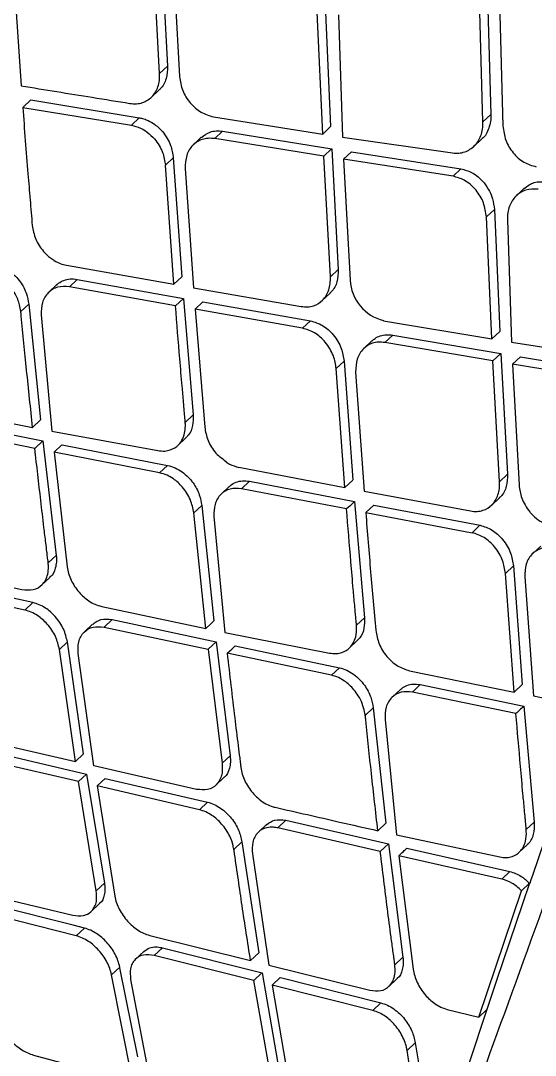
# Model space of a CAD drawing. Extents: x 0 to 84, y -21 to 126.
# Drawn here: x 72.712 to 73.405, y 60.236 to 61.627 of the extents above; entities that cross this region are included whole.
import ezdxf

# ---------------------------------------------------------------- set-up
doc = ezdxf.new("R2010")
doc.units = 0
doc.header["$MEASUREMENT"] = 0
doc.layers.add('1', color=4, linetype='Continuous')

# ---------------------------------------------------------------- blocks, each defined once
blk = doc.blocks.new('PRODIGY')
at = {"layer": '1', "color": 3, "linetype": 'Continuous', "lineweight": 25}
for p, q in [((72.9012, 61.7289), (72.9101, 61.5665)), ((72.8995, 61.5565), (72.8906, 61.7189)), ((72.9176, 61.715), (72.9262, 61.5523)), ((72.7021, 61.7004), (72.7131, 61.5399)), ((73.3405, 61.6661), (73.3454, 61.5014)), ((73.1223, 61.649), (73.1296, 61.485)), ((73.3347, 61.4914), (73.3299, 61.6561)), ((73.3571, 61.6523), (73.3617, 61.4858)), ((73.119, 61.475), (73.1116, 61.639)), ((73.1401, 61.6353), (73.1457, 61.4708)), ((72.8995, 61.5565), (72.9101, 61.5665)), ((72.8882, 61.5243), (72.8989, 61.5344)), ((72.7259, 61.5209), (72.7152, 61.5109)), ((72.7259, 61.5209), (72.8721, 61.4969)), ((72.7152, 61.5109), (72.8615, 61.4869)), ((72.8615, 61.4869), (72.8721, 61.4969)), ((72.9719, 61.4982), (73.119, 61.475)), ((73.3347, 61.4914), (73.3454, 61.5014)), ((72.9736, 61.4688), (72.9842, 61.4788)), ((72.9842, 61.4788), (73.1311, 61.4553)), ((73.119, 61.475), (73.1296, 61.485)), ((72.9556, 61.4706), (72.945, 61.4606)), ((73.1204, 61.4453), (72.9736, 61.4688)), ((73.1457, 61.4708), (73.2937, 61.4496)), ((73.3224, 61.4584), (73.3332, 61.4684)), ((73.1204, 61.4453), (73.131, 61.4553)), ((73.1311, 61.4553), (73.14, 61.2929)), ((73.1471, 61.4411), (73.1578, 61.4511)), ((73.1578, 61.4511), (73.3051, 61.4282)), ((72.9073, 61.433), (72.9179, 61.443)), ((72.9179, 61.443), (72.9293, 61.2829)), ((73.1294, 61.2829), (73.1204, 61.4453)), ((73.2945, 61.4181), (73.1471, 61.4411)), ((73.1471, 61.4411), (73.1558, 61.2784)), ((72.9187, 61.2729), (72.9073, 61.433)), ((72.9338, 61.4286), (72.9449, 61.2682)), ((73.2945, 61.4181), (73.3051, 61.4282)), ((73.3904, 61.402), (73.3798, 61.392)), ((73.3394, 61.3634), (73.3501, 61.3734)), ((73.3501, 61.3734), (73.3573, 61.2094)), ((73.3467, 61.1994), (73.3394, 61.3634)), ((73.3676, 61.3595), (73.3732, 61.1949)), ((72.7741, 61.2984), (72.9187, 61.2729)), ((72.9187, 61.2729), (72.9293, 61.2829)), ((73.14, 61.2929), (73.1294, 61.2829)), ((72.7608, 61.2721), (72.7502, 61.2621)), ((72.778, 61.2695), (72.7886, 61.2795)), ((72.9209, 61.2439), (72.778, 61.2695)), ((72.7886, 61.2795), (72.9316, 61.2539)), ((72.9449, 61.2682), (73.0899, 61.243)), ((72.9209, 61.2439), (72.9315, 61.2539)), ((72.9316, 61.2539), (72.9447, 61.0971)), ((73.1182, 61.2509), (73.1289, 61.2609)), ((72.7233, 61.2463), (72.7127, 61.2362)), ((72.7233, 61.2463), (72.7392, 61.0903)), ((72.9472, 61.2393), (72.9578, 61.2493)), ((72.9578, 61.2493), (73.1025, 61.2238)), ((72.7401, 61.2316), (72.7543, 61.0752)), ((73.0918, 61.2138), (72.9472, 61.2393)), ((72.9472, 61.2393), (72.9602, 61.0806)), ((73.0918, 61.2138), (73.1024, 61.2238)), ((73.201, 61.2239), (73.3467, 61.1994)), ((73.2028, 61.1945), (73.2134, 61.2046)), ((73.2134, 61.2045), (73.3588, 61.1797)), ((73.3467, 61.1994), (73.3573, 61.2094)), ((73.1851, 61.1966), (73.1745, 61.1867)), ((73.3481, 61.1697), (73.2028, 61.1945)), ((73.3732, 61.1949), (73.5198, 61.1725)), ((73.3481, 61.1697), (73.3588, 61.1797)), ((73.3571, 61.0073), (73.3481, 61.1697)), ((73.3588, 61.1797), (73.3678, 61.0173)), ((73.3746, 61.1653), (73.3853, 61.1753)), ((73.3853, 61.1753), (73.5312, 61.151)), ((73.1372, 61.1595), (73.1478, 61.1695)), ((73.1488, 60.9995), (73.1372, 61.1595)), ((73.1478, 61.1695), (73.1595, 61.0096)), ((73.3746, 61.1653), (73.3833, 61.0026)), ((73.5205, 61.141), (73.3746, 61.1653)), ((73.1634, 61.1548), (73.1748, 60.9946)), ((72.5863, 61.1081), (72.7285, 61.0803)), ((72.6003, 61.0902), (72.7422, 61.0622)), ((72.7285, 61.0803), (72.7392, 61.0903)), ((72.9341, 61.0871), (72.9447, 61.0971)), ((72.7315, 61.0521), (72.5896, 61.0801)), ((72.7543, 61.0752), (72.897, 61.0491)), ((72.7315, 61.0521), (72.7422, 61.0621)), ((72.7423, 61.0622), (72.7603, 60.9082)), ((72.924, 61.0562), (72.9348, 61.0663)), ((72.768, 61.0571), (72.7574, 61.047)), ((72.8995, 61.0192), (72.7574, 61.047)), ((72.7574, 61.047), (72.7751, 60.8928)), ((72.7681, 61.0571), (72.9102, 61.0292)), ((72.8995, 61.0192), (72.9102, 61.0292)), ((73.0059, 61.0267), (73.1488, 60.9995)), ((73.3678, 61.0173), (73.3571, 61.0073)), ((73.0098, 60.9978), (73.0205, 61.0078)), ((73.0205, 61.0078), (73.1618, 60.9807)), ((73.1488, 60.9995), (73.1595, 61.0095)), ((72.993, 61.0007), (72.9824, 60.9907)), ((73.1511, 60.9706), (73.0098, 60.9978)), ((73.1748, 60.9946), (73.3181, 60.9679)), ((72.9455, 60.9654), (72.9562, 60.9755)), ((72.9562, 60.9755), (72.9726, 60.82)), ((73.1618, 60.9807), (73.1753, 60.8241)), ((73.1877, 60.9757), (73.177, 60.9657)), ((73.1877, 60.9757), (73.3308, 60.9487)), ((73.3461, 60.9755), (73.3569, 60.9856)), ((72.9618, 60.8099), (72.9455, 60.9654)), ((73.177, 60.9657), (73.3201, 60.9387)), ((72.9726, 60.9605), (72.9873, 60.8046)), ((73.3201, 60.9387), (73.3307, 60.9487)), ((73.4125, 60.9208), (73.4019, 60.9108)), ((72.7603, 60.9082), (72.7495, 60.8981)), ((72.5741, 60.892), (72.7142, 60.8622)), ((73.3651, 60.884), (73.3757, 60.894)), ((73.3757, 60.894), (73.3876, 60.7344)), ((72.7408, 60.8684), (72.7515, 60.8785)), ((73.3769, 60.7243), (73.3651, 60.884)), ((73.391, 60.8791), (73.4026, 60.7191)), ((72.7179, 60.8346), (72.578, 60.8646)), ((72.7286, 60.8447), (72.5888, 60.8748)), ((72.7179, 60.8346), (72.7286, 60.8447)), ((72.8215, 60.8395), (72.9618, 60.8099)), ((72.8249, 60.8117), (72.8357, 60.8218)), ((72.8357, 60.8218), (72.9757, 60.792)), ((73.1646, 60.8141), (73.1753, 60.8241)), ((72.8092, 60.8156), (72.7985, 60.8055)), ((72.8249, 60.8117), (72.965, 60.7819)), ((72.9873, 60.8046), (73.1282, 60.7767)), ((72.7646, 60.7815), (72.7754, 60.7917)), ((72.7861, 60.6309), (72.7646, 60.7815)), ((72.797, 60.6411), (72.7754, 60.7917)), ((72.9757, 60.792), (72.965, 60.7819)), ((72.965, 60.7819), (72.9837, 60.6286)), ((72.9757, 60.792), (72.9945, 60.6387)), ((73.0012, 60.7866), (73.1415, 60.757)), ((73.1548, 60.7834), (73.1656, 60.7936)), ((72.8111, 60.6251), (72.7899, 60.776)), ((73.1308, 60.7469), (72.9904, 60.7765)), ((73.1308, 60.7469), (73.1415, 60.757)), ((73.2357, 60.753), (73.3769, 60.7243)), ((73.2233, 60.7275), (73.2127, 60.7175)), ((73.2397, 60.7242), (73.2504, 60.7343)), ((73.2504, 60.7343), (73.39, 60.7055)), ((73.3769, 60.7243), (73.3876, 60.7343)), ((73.3792, 60.6954), (73.2397, 60.7242)), ((73.4026, 60.7191), (73.4721, 60.7052)), ((73.1871, 60.7029), (73.1763, 60.6928)), ((73.1871, 60.7029), (73.2041, 60.548)), ((73.39, 60.7055), (73.4039, 60.5494)), ((73.2031, 60.6875), (73.2184, 60.5322)), ((72.6481, 60.6627), (72.7861, 60.6309)), ((72.6648, 60.6457), (72.8011, 60.614)), ((72.7861, 60.6309), (72.7969, 60.6411)), ((72.7902, 60.6038), (72.6539, 60.6355)), ((72.9945, 60.6387), (72.9837, 60.6286)), ((72.8011, 60.614), (72.7902, 60.6038)), ((72.8011, 60.614), (72.8252, 60.4674)), ((72.9492, 60.5934), (72.8111, 60.6251)), ((72.8142, 60.4571), (72.7902, 60.6038)), ((72.8153, 60.598), (72.8261, 60.6082)), ((72.8261, 60.6082), (72.9639, 60.5762)), ((72.9753, 60.5992), (72.9861, 60.6094)), ((72.953, 60.566), (72.8152, 60.598)), ((72.8153, 60.598), (72.8392, 60.4496)), ((72.953, 60.566), (72.9639, 60.5762)), ((73.4329, 60.5699), (73.4013, 60.4774)), ((73.0434, 60.5461), (73.0325, 60.5359)), ((73.0585, 60.5416), (73.0694, 60.5518)), ((73.0694, 60.5518), (73.2074, 60.5201)), ((73.1933, 60.5378), (73.2041, 60.548)), ((73.3931, 60.5393), (73.4039, 60.5494)), ((73.1966, 60.5099), (73.0585, 60.5416)), ((73.2184, 60.5322), (73.3574, 60.5025)), ((73.0103, 60.5228), (72.9994, 60.5126)), ((73.0103, 60.5228), (73.033, 60.3733)), ((73.1966, 60.5099), (73.2074, 60.5201)), ((73.2074, 60.5201), (73.227, 60.3677)), ((73.3837, 60.5089), (73.3944, 60.519)), ((73.0244, 60.5068), (73.0467, 60.3569)), ((73.2217, 60.5042), (73.2409, 60.3514)), ((73.3601, 60.4728), (73.2217, 60.5042)), ((73.2325, 60.5144), (73.3709, 60.483)), ((73.3601, 60.4728), (73.3709, 60.483)), ((73.4013, 60.4774), (73.3993, 60.4717)), ((72.8142, 60.4571), (72.8252, 60.4674)), ((73.3865, 60.4571), (73.3973, 60.4673)), ((73.3972, 60.4672), (73.3879, 60.4395)), ((73.3993, 60.4717), (73.3977, 60.467)), ((72.6466, 60.4567), (72.7825, 60.4241)), ((73.329, 60.287), (73.3865, 60.4571)), ((72.7829, 60.4106), (72.6709, 60.4389)), ((72.8073, 60.4291), (72.8183, 60.4394)), ((73.3879, 60.4395), (73.3531, 60.3364)), ((72.7873, 60.3964), (72.6518, 60.4305)), ((72.7983, 60.4068), (72.7829, 60.4106)), ((72.7873, 60.3964), (72.7983, 60.4067)), ((72.8863, 60.3969), (73.022, 60.363)), ((72.8922, 60.3699), (72.9032, 60.3803)), ((72.9032, 60.3803), (73.0374, 60.3464)), ((72.8782, 60.3755), (72.8672, 60.3651)), ((73.0264, 60.3361), (72.8922, 60.3699)), ((73.022, 60.363), (73.033, 60.3733)), ((73.2161, 60.3574), (73.227, 60.3677)), ((72.8458, 60.3544), (72.8347, 60.344)), ((72.846, 60.3533), (72.8458, 60.3544)), ((72.87, 60.2336), (72.846, 60.3533)), ((73.0467, 60.3569), (73.1826, 60.3231)), ((72.863, 60.203), (72.8347, 60.344)), ((72.8605, 60.3378), (72.8878, 60.1937)), ((73.0373, 60.3464), (73.0264, 60.3361)), ((73.0518, 60.1907), (73.0264, 60.3361)), ((73.0374, 60.3464), (73.0628, 60.2011)), ((73.051, 60.3299), (73.0619, 60.3402)), ((73.062, 60.3402), (73.1975, 60.3062)), ((73.2081, 60.3284), (73.219, 60.3387)), ((73.3531, 60.3364), (73.3399, 60.2973)), ((73.1866, 60.2959), (73.051, 60.3299)), ((73.051, 60.3299), (73.0763, 60.1828)), ((73.1866, 60.2959), (73.1975, 60.3062)), ((73.2867, 60.2974), (73.329, 60.287)), ((73.3402, 60.2972), (73.3157, 60.2243)), ((73.329, 60.287), (73.3399, 60.2973)), ((73.2327, 60.2422), (73.2436, 60.2525)), ((73.2436, 60.2525), (73.2676, 60.1042)), ((73.2565, 60.0938), (73.2327, 60.2422)), ((72.7297, 60.2359), (72.8636, 60.2003))]:
    blk.add_line(p, q, dxfattribs=at)
at = {"layer": '1', "color": 3, "linetype": 'Continuous', "lineweight": 25, "flags": 128}
for points in [[(73.1617, 60.9807), (73.1558, 60.975), (73.1511, 60.9706)], [(72.9618, 60.8099), (72.9678, 60.8156), (72.9725, 60.82)], [(72.9904, 60.7765), (72.9965, 60.7821), (73.0012, 60.7866)]]:
    blk.add_lwpolyline(points, dxfattribs=at)
at = {"layer": '1', "color": 3, "linetype": 'Continuous', "lineweight": 25}
blk.add_arc((73.2156, 61.2821), 0.0599, 183.4896, 255.893, dxfattribs=at)
for points, knots in [([(65.9062, 66.8263), (66.0398, 66.6902), (66.3114, 66.4135), (66.7112, 66.0071), (67.0952, 65.617), (67.4487, 65.2582), (67.7716, 64.9305), (68.0462, 64.6519), (68.2761, 64.4186), (68.4654, 64.2264), (68.6359, 64.0533), (68.7883, 63.8985), (68.9326, 63.7518), (69.0977, 63.5839), (69.2992, 63.3791), (69.5434, 63.1306), (69.8182, 62.8509), (70.1236, 62.5399), (70.4595, 62.1977), (70.8181, 61.8321), (71.1983, 61.4444), (71.5992, 61.0358), (72.0275, 60.5996), (72.4687, 60.1506), (72.7675, 59.8472), (72.9142, 59.6983)], [0, 0, 0, 0, 0.057228, 0.116342, 0.171086, 0.221472, 0.267495, 0.309155, 0.33883, 0.365816, 0.390114, 0.411724, 0.431001, 0.451886, 0.482371, 0.517227, 0.556456, 0.600057, 0.648032, 0.700383, 0.753757, 0.811031, 0.872192, 0.937257, 1, 1, 1, 1]), ([(72.9374, 59.7558), (72.937, 59.7562), (72.9338, 59.7596), (72.923, 59.771), (72.8846, 59.8115), (72.7414, 59.9628), (72.1845, 60.5521), (71.084, 61.7179), (70.0741, 62.7531), (69.4924, 63.3494)], [0, 0, 0, 0, 0.000353, 0.002828, 0.009436, 0.033986, 0.128384, 0.49802, 1, 1, 1, 1]), ([(74.2637, 63.0282), (74.2202, 62.8719), (74.133, 62.5586), (73.9914, 62.1012), (73.8469, 61.6579), (73.7174, 61.2799), (73.6069, 60.9656), (73.5158, 60.7115), (73.4291, 60.472), (73.3478, 60.2487), (73.2722, 60.0408), (73.2291, 59.9206), (73.2077, 59.8607)], [0, 0, 0, 0, 0.128088, 0.256805, 0.38361, 0.50883, 0.593009, 0.674921, 0.754537, 0.836903, 0.918629, 1, 1, 1, 1]), ([(72.9101, 61.5665), (72.9099, 61.5607), (72.9093, 61.549), (72.9038, 61.5386), (72.8993, 61.5349), (72.8987, 61.5345)], [0, 0, 0, 0, 0.462091, 0.937443, 1, 1, 1, 1]), ([(72.8596, 61.5162), (72.8625, 61.5159), (72.8684, 61.5153), (72.8788, 61.5175), (72.8899, 61.5242), (72.8969, 61.5358), (72.8996, 61.5471), (72.8995, 61.5533), (72.8995, 61.5565)], [0, 0, 0, 0, 0.134383, 0.262638, 0.499967, 0.745291, 0.871564, 1, 1, 1, 1]), ([(72.9262, 61.5523), (72.9272, 61.5459), (72.9293, 61.5333), (72.9401, 61.5162), (72.9549, 61.503), (72.9662, 61.4998), (72.9719, 61.4982)], [0, 0, 0, 0, 0.250044, 0.500027, 0.749951, 1, 1, 1, 1]), ([(72.7131, 61.5399), (72.745, 61.5347), (72.7938, 61.5268), (72.8426, 61.5189), (72.8596, 61.5162)], [0, 0, 0, 0, 0.653618, 1, 1, 1, 1]), ([(72.7152, 61.5109), (72.7175, 61.4811), (72.7207, 61.4395), (72.7251, 61.3867), (72.727, 61.3636), (72.728, 61.3521)], [0, 0, 0, 0, 0.562658, 0.781757, 1, 1, 1, 1]), ([(72.8721, 61.4969), (72.8724, 61.4969), (72.8734, 61.4967), (72.8765, 61.496), (72.8827, 61.494), (72.8927, 61.4887), (72.9025, 61.4799), (72.9098, 61.4694), (72.9156, 61.4576), (72.917, 61.4486), (72.9179, 61.443)], [0, 0, 0, 0, 0.01436, 0.042561, 0.140339, 0.293179, 0.50076, 0.644568, 0.775856, 1, 1, 1, 1]), ([(73.2937, 61.4496), (73.2965, 61.4494), (73.3022, 61.4489), (73.3128, 61.4513), (73.3241, 61.4583), (73.3315, 61.4702), (73.3346, 61.4816), (73.3347, 61.4881), (73.3347, 61.4914)], [0, 0, 0, 0, 0.128714, 0.255083, 0.499971, 0.738098, 0.866192, 1, 1, 1, 1]), ([(73.3454, 61.5014), (73.3454, 61.4982), (73.3453, 61.4917), (73.342, 61.4803), (73.3381, 61.4715), (73.3333, 61.4687), (73.3331, 61.4686)], [0, 0, 0, 0, 0.250735, 0.498101, 0.981134, 1, 1, 1, 1]), ([(72.8615, 61.4869), (72.8656, 61.4859), (72.873, 61.484), (72.8836, 61.4774), (72.8922, 61.4693), (72.899, 61.4598), (72.9049, 61.4479), (72.9064, 61.4388), (72.9073, 61.433)], [0, 0, 0, 0, 0.18462, 0.326057, 0.500039, 0.638533, 0.768156, 1, 1, 1, 1]), ([(72.9558, 61.4702), (72.9595, 61.4731), (72.9653, 61.4777), (72.9756, 61.4796), (72.9813, 61.479), (72.9842, 61.4788)], [0, 0, 0, 0, 0.46106, 0.728732, 1, 1, 1, 1]), ([(73.3617, 61.4858), (73.3626, 61.4794), (73.3643, 61.4665), (73.3748, 61.4491), (73.3894, 61.4358), (73.4009, 61.4326), (73.4066, 61.431)], [0, 0, 0, 0, 0.249945, 0.499984, 0.750206, 1, 1, 1, 1]), ([(72.9736, 61.4688), (72.9706, 61.4691), (72.9649, 61.4696), (72.9544, 61.4675), (72.9434, 61.4607), (72.9346, 61.4468), (72.9341, 61.4347), (72.9338, 61.4286)], [0, 0, 0, 0, 0.133295, 0.261316, 0.50062, 0.747526, 1, 1, 1, 1]), ([(73.3051, 61.4282), (73.3102, 61.4268), (73.3183, 61.4247), (73.3288, 61.4173), (73.337, 61.409), (73.3435, 61.3989), (73.3486, 61.3867), (73.3495, 61.3783), (73.3501, 61.3734)], [0, 0, 0, 0, 0.223495, 0.356464, 0.502598, 0.671676, 0.811054, 1, 1, 1, 1]), ([(73.3394, 61.3634), (73.3385, 61.3698), (73.3367, 61.3826), (73.3276, 61.3977), (73.318, 61.4074), (73.3076, 61.4147), (73.2995, 61.4168), (73.2945, 61.4182)], [0, 0, 0, 0, 0.249553, 0.498877, 0.645309, 0.777598, 1, 1, 1, 1]), ([(73.3904, 61.4019), (73.3947, 61.4051), (73.4032, 61.4114), (73.4142, 61.4109), (73.4197, 61.4107)], [0, 0, 0, 0, 0.504078, 1, 1, 1, 1]), ([(73.409, 61.4007), (73.4033, 61.4008), (73.3921, 61.401), (73.3784, 61.3923), (73.371, 61.3806), (73.3678, 61.3692), (73.3677, 61.3628), (73.3676, 61.3595)], [0, 0, 0, 0, 0.252863, 0.499307, 0.738812, 0.866783, 1, 1, 1, 1]), ([(72.728, 61.3521), (72.7291, 61.3459), (72.7314, 61.3335), (72.7414, 61.3183), (72.7508, 61.3094), (72.7586, 61.3041), (72.7656, 61.3003), (72.7713, 61.299), (72.7741, 61.2984)], [0, 0, 0, 0, 0.249202, 0.49893, 0.665381, 0.748854, 0.874904, 1, 1, 1, 1]), ([(72.677, 61.2997), (72.6805, 61.2988), (72.6874, 61.297), (72.6971, 61.2913), (72.7054, 61.2843), (72.7138, 61.2742), (72.7208, 61.2612), (72.7225, 61.2509), (72.7233, 61.2463)], [0, 0, 0, 0, 0.160553, 0.310985, 0.451277, 0.581456, 0.810578, 1, 1, 1, 1]), ([(72.7127, 61.2362), (72.7122, 61.2392), (72.7108, 61.247), (72.7062, 61.2586), (72.6988, 61.2696), (72.6903, 61.2784), (72.6791, 61.2862), (72.6707, 61.2885), (72.6663, 61.2897)], [0, 0, 0, 0, 0.123843, 0.331008, 0.466605, 0.623312, 0.801099, 1, 1, 1, 1]), ([(73.0899, 61.243), (73.0929, 61.2427), (73.0987, 61.2421), (73.109, 61.2442), (73.1199, 61.2508), (73.1268, 61.2623), (73.1294, 61.2736), (73.1294, 61.2798), (73.1294, 61.2829)], [0, 0, 0, 0, 0.136031, 0.26486, 0.500107, 0.746857, 0.87271, 1, 1, 1, 1]), ([(73.14, 61.2929), (73.1398, 61.2872), (73.1393, 61.2757), (73.1338, 61.2653), (73.1294, 61.2616), (73.1288, 61.2611)], [0, 0, 0, 0, 0.4534731, 0.9259657, 1, 1, 1, 1]), ([(72.778, 61.2695), (72.7726, 61.2698), (72.7619, 61.2704), (72.7509, 61.2637), (72.7447, 61.2557), (72.7403, 61.2461), (72.7402, 61.2374), (72.7401, 61.2316)], [0, 0, 0, 0, 0.249488, 0.4992, 0.629268, 0.756239, 1, 1, 1, 1]), ([(72.761, 61.2719), (72.7618, 61.2727), (72.7645, 61.2755), (72.7706, 61.2784), (72.779, 61.2806), (72.7854, 61.2799), (72.7886, 61.2795)], [0, 0, 0, 0, 0.120737, 0.399276, 0.692328, 1, 1, 1, 1]), ([(72.9341, 61.0871), (72.934, 61.0879), (72.9338, 61.0895), (72.9336, 61.0924), (72.9332, 61.0966), (72.9325, 61.104), (72.9314, 61.1174), (72.9294, 61.1408), (72.9257, 61.1839), (72.9228, 61.2201), (72.9209, 61.2439)], [0, 0, 0, 0, 0.017091, 0.030459, 0.054484, 0.097446, 0.174249, 0.310763, 0.545375, 1, 1, 1, 1]), ([(72.7285, 61.0803), (72.7258, 61.106), (72.7205, 61.1557), (72.7157, 61.2061), (72.7132, 61.2307), (72.7132, 61.2311), (72.713, 61.2328), (72.7129, 61.2344), (72.7127, 61.2361), (72.7127, 61.2362), (72.7127, 61.2362), (72.7127, 61.2362)], [0, 0, 0, 0, 0.496889, 0.95988, 0.965957, 0.968113, 0.968369, 0.997831, 0.999362, 0.999922, 1, 1, 1, 1]), ([(73.1372, 61.1595), (73.1363, 61.1652), (73.1349, 61.1742), (73.129, 61.1862), (73.1212, 61.1974), (73.1085, 61.2088), (73.0974, 61.2121), (73.0918, 61.2138)], [0, 0, 0, 0, 0.22843, 0.359174, 0.500708, 0.750193, 1, 1, 1, 1]), ([(73.1025, 61.2238), (73.108, 61.2221), (73.1191, 61.2188), (73.1318, 61.2074), (73.1397, 61.1962), (73.1455, 61.1842), (73.1469, 61.1752), (73.1478, 61.1695)], [0, 0, 0, 0, 0.249708, 0.499285, 0.641155, 0.77201, 1, 1, 1, 1]), ([(73.1852, 61.1965), (73.1866, 61.1978), (73.1899, 61.2008), (73.1965, 61.2038), (73.2046, 61.2055), (73.2105, 61.2049), (73.2134, 61.2046)], [0, 0, 0, 0, 0.185592, 0.451711, 0.723134, 1, 1, 1, 1]), ([(73.2028, 61.1945), (73.1998, 61.1948), (73.194, 61.1954), (73.1837, 61.1934), (73.1729, 61.1867), (73.1642, 61.173), (73.1637, 61.1609), (73.1634, 61.1548)], [0, 0, 0, 0, 0.135118, 0.263765, 0.500738, 0.749054, 1, 1, 1, 1]), ([(72.897, 61.0491), (72.9002, 61.0487), (72.9061, 61.0481), (72.9159, 61.0502), (72.9239, 61.0552), (72.9301, 61.0634), (72.9334, 61.072), (72.9343, 61.0803), (72.9341, 61.0854), (72.934, 61.0871)], [0, 0, 0, 0, 0.14831, 0.27737, 0.501799, 0.626482, 0.792127, 0.930729, 1, 1, 1, 1]), ([(72.9447, 61.0971), (72.9447, 61.0923), (72.9448, 61.082), (72.9403, 61.0717), (72.9358, 61.0675), (72.9347, 61.0665)], [0, 0, 0, 0, 0.39346, 0.844521, 1, 1, 1, 1]), ([(72.9602, 61.0806), (72.9612, 61.0746), (72.9629, 61.0654), (72.9692, 61.0538), (72.9767, 61.0426), (72.9856, 61.0379), (72.9897, 61.0332), (72.9897, 61.0332), (72.9897, 61.0331), (72.9898, 61.0331), (72.9902, 61.0329), (72.9915, 61.0321), (72.9967, 61.0292), (73.0018, 61.0278), (73.0059, 61.0266)], [0, 0, 0, 0, 0.24252, 0.369591, 0.500183, 0.74915, 0.749195, 0.749265, 0.749495, 0.750287, 0.753375, 0.765345, 0.812641, 1, 1, 1, 1]), ([(72.7495, 60.8981), (72.7495, 60.8986), (72.7494, 60.8995), (72.7492, 60.901), (72.7489, 60.9033), (72.7484, 60.9074), (72.7475, 60.9148), (72.7459, 60.9279), (72.7431, 60.9509), (72.7382, 60.9932), (72.7342, 61.0287), (72.7315, 61.0521)], [0, 0, 0, 0, 0.009611, 0.017092, 0.030473, 0.054513, 0.09748, 0.174302, 0.310902, 0.546658, 1, 1, 1, 1]), ([(72.9455, 60.9654), (72.9443, 60.9713), (72.9426, 60.9804), (72.9363, 60.992), (72.929, 61.0021), (72.9198, 61.0104), (72.9092, 61.0166), (72.9029, 61.0183), (72.8995, 61.0192)], [0, 0, 0, 0, 0.239759, 0.367393, 0.499975, 0.710643, 0.8456, 1, 1, 1, 1]), ([(72.9102, 61.0292), (72.9136, 61.0283), (72.9203, 61.0265), (72.9298, 61.0209), (72.938, 61.0139), (72.9464, 61.0039), (72.9535, 60.9906), (72.9553, 60.9802), (72.9562, 60.9755)], [0, 0, 0, 0, 0.157984, 0.306532, 0.445638, 0.575404, 0.805979, 1, 1, 1, 1]), ([(73.3678, 61.0173), (73.3676, 61.0118), (73.3672, 61.0004), (73.3619, 60.99), (73.3574, 60.9863), (73.3567, 60.9857)], [0, 0, 0, 0, 0.445995, 0.916003, 1, 1, 1, 1]), ([(72.9932, 61.0005), (72.9939, 61.0013), (72.9965, 61.004), (73.0024, 61.0069), (73.0109, 61.009), (73.0172, 61.0082), (73.0205, 61.0078)], [0, 0, 0, 0, 0.10905, 0.38981, 0.686758, 1, 1, 1, 1]), ([(73.3181, 60.9679), (73.3211, 60.9675), (73.3269, 60.9669), (73.337, 60.9689), (73.3478, 60.9754), (73.3546, 60.9868), (73.3572, 60.998), (73.3572, 61.0042), (73.3571, 61.0073)], [0, 0, 0, 0, 0.137592, 0.266947, 0.500225, 0.748141, 0.873666, 1, 1, 1, 1]), ([(73.0098, 60.9978), (73.0045, 60.9981), (72.9939, 60.9989), (72.9831, 60.9923), (72.977, 60.9844), (72.9727, 60.9748), (72.9726, 60.9662), (72.9726, 60.9605)], [0, 0, 0, 0, 0.249539, 0.499326, 0.630114, 0.757296, 1, 1, 1, 1]), ([(73.3833, 61.0026), (73.3842, 60.9967), (73.3855, 60.9876), (73.3913, 60.9756), (73.3958, 60.9691), (73.3995, 60.9647), (73.4039, 60.96), (73.4133, 60.9522), (73.4226, 60.9494), (73.4281, 60.9477)], [0, 0, 0, 0, 0.230952, 0.360894, 0.500031, 0.528965, 0.580407, 0.75036, 1, 1, 1, 1]), ([(73.1646, 60.8141), (73.1645, 60.815), (73.1643, 60.8165), (73.1641, 60.8194), (73.1637, 60.8235), (73.163, 60.831), (73.1618, 60.8443), (73.1597, 60.8677), (73.156, 60.9108), (73.153, 60.9468), (73.1511, 60.9706)], [0, 0, 0, 0, 0.017088, 0.030458, 0.054481, 0.097415, 0.174204, 0.310743, 0.545834, 1, 1, 1, 1]), ([(73.177, 60.9657), (73.1791, 60.939), (73.1834, 60.8861), (73.188, 60.8335), (73.1904, 60.8074)], [0, 0, 0, 0, 0.503382, 1, 1, 1, 1]), ([(73.3308, 60.9488), (73.3363, 60.947), (73.3472, 60.9435), (73.3598, 60.9321), (73.3676, 60.9208), (73.3734, 60.9089), (73.3748, 60.8998), (73.3757, 60.894)], [0, 0, 0, 0, 0.250585, 0.50082, 0.640341, 0.77017, 1, 1, 1, 1]), ([(73.3651, 60.884), (73.3641, 60.8898), (73.3627, 60.8989), (73.3568, 60.9109), (73.3491, 60.9221), (73.3366, 60.9335), (73.3256, 60.937), (73.3201, 60.9387)], [0, 0, 0, 0, 0.230732, 0.360877, 0.500611, 0.750246, 1, 1, 1, 1]), ([(72.7603, 60.9082), (72.7605, 60.9052), (72.7609, 60.8991), (72.7587, 60.8888), (72.7558, 60.8811), (72.7517, 60.8789), (72.7514, 60.8787)], [0, 0, 0, 0, 0.253644, 0.49956, 0.967454, 1, 1, 1, 1]), ([(73.4299, 60.9183), (73.4269, 60.9187), (73.4212, 60.9193), (73.411, 60.9173), (73.4003, 60.9108), (73.3917, 60.8972), (73.3912, 60.8851), (73.391, 60.8791)], [0, 0, 0, 0, 0.136369, 0.265415, 0.500803, 0.750545, 1, 1, 1, 1]), ([(72.7142, 60.8622), (72.7194, 60.8617), (72.7298, 60.8607), (72.7402, 60.8669), (72.7462, 60.8748), (72.7493, 60.8831), (72.75, 60.8907), (72.7496, 60.8959), (72.7496, 60.8976), (72.7495, 60.8981)], [0, 0, 0, 0, 0.249739, 0.498449, 0.627677, 0.774882, 0.932446, 0.977416, 1, 1, 1, 1]), ([(72.775, 60.8928), (72.7756, 60.8898), (72.7766, 60.8839), (72.7801, 60.8749), (72.7849, 60.8663), (72.7925, 60.8562), (72.802, 60.8479), (72.8126, 60.842), (72.8184, 60.8403), (72.8215, 60.8395)], [0, 0, 0, 0, 0.124492, 0.249315, 0.37468, 0.500735, 0.725457, 0.856586, 1, 1, 1, 1]), ([(72.7754, 60.7917), (72.774, 60.7976), (72.7719, 60.8065), (72.7653, 60.8179), (72.7576, 60.8281), (72.7479, 60.8364), (72.7373, 60.8423), (72.7316, 60.8439), (72.7286, 60.8447)], [0, 0, 0, 0, 0.246334, 0.372399, 0.500297, 0.730554, 0.860459, 1, 1, 1, 1]), ([(72.7646, 60.7815), (72.7632, 60.7874), (72.7612, 60.7963), (72.7546, 60.8078), (72.7468, 60.8179), (72.7371, 60.8263), (72.7266, 60.8322), (72.7208, 60.8338), (72.7179, 60.8346)], [0, 0, 0, 0, 0.246344, 0.372401, 0.500277, 0.730604, 0.860506, 1, 1, 1, 1]), ([(72.8094, 60.8154), (72.8128, 60.818), (72.82, 60.8234), (72.8303, 60.8224), (72.8357, 60.8218)], [0, 0, 0, 0, 0.4812819, 1, 1, 1, 1]), ([(73.1753, 60.8241), (73.1753, 60.8194), (73.1754, 60.8093), (73.1711, 60.7991), (73.1667, 60.7949), (73.1655, 60.7938)], [0, 0, 0, 0, 0.386218, 0.835031, 1, 1, 1, 1]), ([(72.7899, 60.776), (72.7897, 60.7814), (72.7894, 60.7898), (72.7931, 60.7991), (72.7988, 60.8069), (72.8094, 60.8132), (72.8197, 60.8122), (72.8249, 60.8117)], [0, 0, 0, 0, 0.234538, 0.36383, 0.500939, 0.750043, 1, 1, 1, 1]), ([(73.1282, 60.7767), (73.1313, 60.7763), (73.1372, 60.7756), (73.1469, 60.7776), (73.1547, 60.7825), (73.1605, 60.7903), (73.1643, 60.7995), (73.1647, 60.8078), (73.1646, 60.8134), (73.1646, 60.8141)], [0, 0, 0, 0, 0.151087, 0.280717, 0.502799, 0.628607, 0.773575, 0.973986, 1, 1, 1, 1]), ([(73.1904, 60.8074), (73.1915, 60.8012), (73.1939, 60.7887), (73.2049, 60.7716), (73.2195, 60.7584), (73.2303, 60.7548), (73.2357, 60.753)], [0, 0, 0, 0, 0.249414, 0.499802, 0.749212, 1, 1, 1, 1]), ([(72.9904, 60.7765), (72.9938, 60.7475), (72.9985, 60.706), (73.0043, 60.6592), (73.0069, 60.6386), (73.008, 60.6297), (73.0085, 60.6254), (73.0088, 60.6237), (73.0089, 60.6229)], [0, 0, 0, 0, 0.562914, 0.808018, 0.915705, 0.96764, 0.983718, 1, 1, 1, 1]), ([(73.001, 59.8179), (72.9796, 59.8284), (72.9354, 59.8502), (72.869, 59.9025), (72.8248, 59.9448), (72.7062, 60.0656), (72.4505, 60.3304), (72.1959, 60.5915), (72.0371, 60.7543)], [0, 0, 0, 0, 0.060618, 0.125499, 0.188463, 0.196003, 0.498671, 1, 1, 1, 1]), ([(73.1415, 60.757), (73.1448, 60.756), (73.1513, 60.7542), (73.1606, 60.7486), (73.1687, 60.7416), (73.1771, 60.7316), (73.1843, 60.7182), (73.1862, 60.7077), (73.1871, 60.7029)], [0, 0, 0, 0, 0.155972, 0.303027, 0.441242, 0.570663, 0.802302, 1, 1, 1, 1]), ([(73.1763, 60.6928), (73.1762, 60.6933), (73.1759, 60.6949), (73.1751, 60.7003), (73.1726, 60.7089), (73.1675, 60.7189), (73.1597, 60.7298), (73.1505, 60.7382), (73.1399, 60.7443), (73.1339, 60.746), (73.1308, 60.7469)], [0, 0, 0, 0, 0.025426, 0.070382, 0.21947, 0.37182, 0.49577, 0.723938, 0.851153, 1, 1, 1, 1]), ([(73.2397, 60.7242), (73.2345, 60.7246), (73.224, 60.7255), (73.2134, 60.7191), (73.2074, 60.7113), (73.2032, 60.7018), (73.2031, 60.6932), (73.2031, 60.6875)], [0, 0, 0, 0, 0.249558, 0.499437, 0.630955, 0.758305, 1, 1, 1, 1]), ([(73.2235, 60.7274), (73.2241, 60.728), (73.2265, 60.7306), (73.2323, 60.7335), (73.2408, 60.7355), (73.2471, 60.7347), (73.2504, 60.7343)], [0, 0, 0, 0, 0.098054, 0.380837, 0.681477, 1, 1, 1, 1]), ([(73.39, 60.7055), (73.388, 60.7036), (73.3844, 60.7003), (73.3808, 60.6969), (73.3792, 60.6954)], [0, 0, 0, 0, 0.560011, 1, 1, 1, 1]), ([(73.1933, 60.5378), (73.1904, 60.5634), (73.1848, 60.6127), (73.1793, 60.6628), (73.1769, 60.6873), (73.1769, 60.6877), (73.1768, 60.6894), (73.1766, 60.691), (73.1764, 60.6926), (73.1763, 60.6927), (73.1763, 60.6928), (73.1763, 60.6928)], [0, 0, 0, 0, 0.496626, 0.959964, 0.966005, 0.968097, 0.968336, 0.997856, 0.999382, 0.999933, 1, 1, 1, 1]), ([(73.3931, 60.5393), (73.3931, 60.5402), (73.3929, 60.5417), (73.3926, 60.5445), (73.3922, 60.5487), (73.3915, 60.5561), (73.3903, 60.5694), (73.3881, 60.5927), (73.3843, 60.6357), (73.3812, 60.6717), (73.3792, 60.6954)], [0, 0, 0, 0, 0.017064, 0.030425, 0.054412, 0.097316, 0.174049, 0.31055, 0.546087, 1, 1, 1, 1]), ([(72.9837, 60.6286), (72.9839, 60.6231), (72.9842, 60.6147), (72.9805, 60.6054), (72.9748, 60.5978), (72.9645, 60.5917), (72.9543, 60.5929), (72.9492, 60.5934)], [0, 0, 0, 0, 0.235762, 0.364671, 0.500768, 0.749761, 1, 1, 1, 1]), ([(72.9945, 60.6387), (72.9947, 60.6357), (72.9952, 60.6297), (72.9931, 60.6195), (72.9903, 60.6119), (72.9862, 60.6097), (72.986, 60.6096)], [0, 0, 0, 0, 0.252892, 0.498633, 0.967974, 1, 1, 1, 1]), ([(73.0088, 60.6229), (73.0094, 60.6199), (73.0104, 60.614), (73.014, 60.605), (73.0188, 60.5963), (73.0247, 60.5885), (73.0319, 60.5812), (73.0402, 60.5751), (73.0484, 60.5711), (73.0532, 60.5698), (73.0549, 60.5693)], [0, 0, 0, 0, 0.124921, 0.249758, 0.374774, 0.500076, 0.622311, 0.766303, 0.912637, 1, 1, 1, 1]), ([(72.9639, 60.5762), (72.9669, 60.5753), (72.9727, 60.5736), (72.9814, 60.5685), (72.9893, 60.5622), (72.9981, 60.5526), (73.0066, 60.539), (73.0091, 60.5281), (73.0103, 60.5228)], [0, 0, 0, 0, 0.143076, 0.280719, 0.413091, 0.540364, 0.779117, 1, 1, 1, 1]), ([(72.9994, 60.5126), (72.9993, 60.5131), (72.9989, 60.5147), (72.9978, 60.5208), (72.9948, 60.5292), (72.9892, 60.539), (72.9815, 60.5491), (72.972, 60.5575), (72.9615, 60.5635), (72.9559, 60.5651), (72.953, 60.566)], [0, 0, 0, 0, 0.024741, 0.07472, 0.251039, 0.374289, 0.500842, 0.731247, 0.860907, 1, 1, 1, 1]), ([(73.0549, 60.5693), (73.0839, 60.5627), (73.13, 60.5522), (73.1761, 60.5417), (73.1933, 60.5378)], [0, 0, 0, 0, 0.628059, 1, 1, 1, 1]), ([(73.0435, 60.5459), (73.0469, 60.5484), (73.0539, 60.5536), (73.0641, 60.5524), (73.0694, 60.5518)], [0, 0, 0, 0, 0.481795, 1, 1, 1, 1]), ([(73.4039, 60.5494), (73.4039, 60.5436), (73.4039, 60.5349), (73.3997, 60.5257), (73.3969, 60.5208), (73.3946, 60.5194), (73.3943, 60.5192)], [0, 0, 0, 0, 0.467295, 0.711937, 0.96363, 1, 1, 1, 1]), ([(73.0585, 60.5416), (73.0566, 60.542), (73.0515, 60.5429), (73.0417, 60.5421), (73.0329, 60.5373), (73.0274, 60.5296), (73.0238, 60.5204), (73.0241, 60.5121), (73.0244, 60.5068)], [0, 0, 0, 0, 0.091986, 0.250214, 0.49975, 0.637355, 0.766694, 1, 1, 1, 1]), ([(73.3574, 60.5025), (73.3606, 60.5021), (73.3665, 60.5013), (73.376, 60.5032), (73.3836, 60.508), (73.3893, 60.5156), (73.3929, 60.5248), (73.3933, 60.533), (73.3931, 60.5386), (73.3931, 60.5393)], [0, 0, 0, 0, 0.153988, 0.284161, 0.503217, 0.629063, 0.773846, 0.974208, 1, 1, 1, 1]), ([(73.022, 60.363), (73.0181, 60.3876), (73.0106, 60.4352), (73.0038, 60.4836), (73.0002, 60.5073), (73.0001, 60.5077), (73.0001, 60.5078), (73.0001, 60.5093), (72.9997, 60.5109), (72.9994, 60.5125), (72.9994, 60.5126), (72.9994, 60.5126), (72.9994, 60.5126)], [0, 0, 0, 0, 0.496574, 0.960006, 0.966042, 0.967646, 0.968251, 0.968329, 0.997883, 0.999401, 0.999931, 1, 1, 1, 1]), ([(73.2161, 60.3574), (73.2161, 60.3575), (73.2161, 60.3577), (73.2161, 60.3581), (73.216, 60.3583), (73.216, 60.3585), (73.2159, 60.359), (73.2158, 60.3602), (73.2154, 60.3629), (73.2147, 60.3683), (73.2132, 60.3793), (73.2102, 60.4013), (73.2045, 60.4457), (73.1997, 60.4842), (73.1966, 60.5099)], [0, 0, 0, 0, 0.001854, 0.003741, 0.006638, 0.007664, 0.007777, 0.015482, 0.030903, 0.061765, 0.12357, 0.24749, 0.496605, 1, 1, 1, 1]), ([(73.2217, 60.5042), (73.2237, 60.5061), (73.2273, 60.5095), (73.2309, 60.5129), (73.2325, 60.5144)], [0, 0, 0, 0, 0.560039, 1, 1, 1, 1]), ([(73.3709, 60.483), (73.3762, 60.4812), (73.3856, 60.4781), (73.3939, 60.4704), (73.3975, 60.4671)], [0, 0, 0, 0, 0.562122, 1, 1, 1, 1]), ([(72.8252, 60.4674), (72.8255, 60.4645), (72.8262, 60.4588), (72.8246, 60.4491), (72.8223, 60.4418), (72.8184, 60.4398), (72.8181, 60.4397)], [0, 0, 0, 0, 0.246546, 0.488952, 0.961055, 1, 1, 1, 1]), ([(73.3865, 60.4571), (73.3823, 60.4609), (73.374, 60.4684), (73.3648, 60.4713), (73.3601, 60.4728)], [0, 0, 0, 0, 0.4989323, 1, 1, 1, 1]), ([(72.7825, 60.4241), (72.7875, 60.4235), (72.7969, 60.4223), (72.8045, 60.4265), (72.8092, 60.431), (72.8122, 60.4353), (72.8153, 60.4441), (72.8146, 60.4521), (72.8142, 60.4571)], [0, 0, 0, 0, 0.248682, 0.47023, 0.499098, 0.641324, 0.772276, 1, 1, 1, 1]), ([(72.8392, 60.4496), (72.8398, 60.4467), (72.8411, 60.4409), (72.845, 60.4321), (72.85, 60.4237), (72.858, 60.4137), (72.8676, 60.4054), (72.878, 60.3994), (72.8834, 60.3977), (72.8863, 60.3969)], [0, 0, 0, 0, 0.128037, 0.253943, 0.378096, 0.500975, 0.734029, 0.862919, 1, 1, 1, 1]), ([(72.8458, 60.3544), (72.8451, 60.3572), (72.8437, 60.3629), (72.8398, 60.3716), (72.8347, 60.3799), (72.8266, 60.39), (72.8169, 60.3983), (72.8065, 60.4042), (72.8011, 60.4059), (72.7983, 60.4068)], [0, 0, 0, 0, 0.12689, 0.252377, 0.377, 0.501155, 0.736662, 0.864842, 1, 1, 1, 1]), ([(72.8347, 60.344), (72.834, 60.3468), (72.8327, 60.3525), (72.8288, 60.3612), (72.8237, 60.3696), (72.8156, 60.3796), (72.8059, 60.3879), (72.7954, 60.3938), (72.79, 60.3955), (72.7873, 60.3964)], [0, 0, 0, 0, 0.126863, 0.252386, 0.376986, 0.501145, 0.73669, 0.864875, 1, 1, 1, 1]), ([(72.8783, 60.3753), (72.8808, 60.3773), (72.8854, 60.3807), (72.894, 60.3818), (72.8999, 60.3811), (72.9029, 60.3803), (72.9032, 60.3803)], [0, 0, 0, 0, 0.388424, 0.697844, 0.964024, 1, 1, 1, 1]), ([(72.8922, 60.3699), (72.8872, 60.3706), (72.8772, 60.3719), (72.8675, 60.3664), (72.8624, 60.3592), (72.8594, 60.3505), (72.86, 60.3427), (72.8604, 60.3378)], [0, 0, 0, 0, 0.248674, 0.498772, 0.643416, 0.775236, 1, 1, 1, 1]), ([(73.227, 60.3677), (73.2273, 60.3646), (73.2278, 60.3587), (73.2258, 60.3485), (73.2231, 60.3411), (73.2192, 60.339), (73.2189, 60.3389)], [0, 0, 0, 0, 0.252121, 0.497573, 0.968498, 1, 1, 1, 1]), ([(73.1826, 60.3231), (73.1876, 60.3225), (73.1976, 60.3211), (73.2076, 60.327), (73.2132, 60.3345), (73.2161, 60.3425), (73.2168, 60.3504), (73.2161, 60.3554), (73.2161, 60.3572), (73.2161, 60.3574)], [0, 0, 0, 0, 0.250072, 0.498674, 0.628268, 0.775279, 0.932805, 0.991483, 1, 1, 1, 1]), ([(73.2409, 60.3514), (73.2415, 60.3484), (73.2425, 60.3425), (73.2461, 60.3335), (73.2509, 60.3248), (73.2585, 60.3147), (73.2678, 60.3062), (73.2781, 60.3001), (73.2838, 60.2984), (73.2867, 60.2974)], [0, 0, 0, 0, 0.124949, 0.249813, 0.374862, 0.500377, 0.726807, 0.857626, 1, 1, 1, 1]), ([(72.7258, 58.6227), (72.7193, 58.6292), (72.7062, 58.6421), (72.6866, 58.6615), (72.6672, 58.681), (72.6478, 58.7006), (72.6286, 58.7203), (72.6094, 58.7401), (72.5903, 58.76), (72.5714, 58.78), (72.5525, 58.8001), (72.5337, 58.8202), (72.515, 58.8405), (72.4649, 58.8953), (72.3854, 58.9853), (72.2805, 59.1118), (72.1819, 59.2389), (72.0901, 59.3663), (72.0068, 59.492), (71.9326, 59.6155), (71.8687, 59.7348), (71.816, 59.849), (71.7755, 59.9562), (71.7528, 60.0389), (71.7412, 60.1002), (71.736, 60.1439), (71.7341, 60.1849), (71.7355, 60.2178), (71.7386, 60.2436), (71.7423, 60.2633), (71.7471, 60.2819), (71.753, 60.2995), (71.7601, 60.316), (71.7683, 60.3316), (71.7747, 60.3411), (71.7779, 60.3458)], [0, 0, 0, 0, 0.009892, 0.019781, 0.029668, 0.039556, 0.049447, 0.059343, 0.069246, 0.079158, 0.089082, 0.099019, 0.108971, 0.118941, 0.179613, 0.240104, 0.301801, 0.363347, 0.425842, 0.488482, 0.551938, 0.614995, 0.678902, 0.742645, 0.774727, 0.806814, 0.838998, 0.871114, 0.889611, 0.908052, 0.926453, 0.944831, 0.963203, 0.981587, 1, 1, 1, 1]), ([(73.2327, 60.2422), (73.2321, 60.2451), (73.2309, 60.2509), (73.2273, 60.2598), (73.2225, 60.2684), (73.2147, 60.2787), (73.2052, 60.2872), (73.1949, 60.2932), (73.1894, 60.295), (73.1866, 60.2959)], [0, 0, 0, 0, 0.123468, 0.247776, 0.373352, 0.500521, 0.731325, 0.860981, 1, 1, 1, 1]), ([(73.1975, 60.3062), (73.2004, 60.3052), (73.2062, 60.3034), (73.2148, 60.2983), (73.2225, 60.292), (73.2313, 60.2824), (73.2398, 60.2687), (73.2424, 60.2578), (73.2436, 60.2525)], [0, 0, 0, 0, 0.142944, 0.280385, 0.412563, 0.539629, 0.778329, 1, 1, 1, 1]), ([(72.6815, 60.2876), (72.6822, 60.2847), (72.6837, 60.2791), (72.6879, 60.2705), (72.6931, 60.2624), (72.6994, 60.255), (72.7065, 60.2483), (72.7167, 60.2407), (72.7245, 60.2378), (72.7297, 60.2359)], [0, 0, 0, 0, 0.130318, 0.256809, 0.379916, 0.500292, 0.623235, 0.749281, 1, 1, 1, 1]), ([(72.8727, 58.7739), (72.8031, 58.8402), (72.7345, 58.9092), (72.6021, 59.0507), (72.5382, 59.1232), (72.4176, 59.2691), (72.3609, 59.3425), (72.2575, 59.4877), (72.2107, 59.5593), (72.1294, 59.6979), (72.0948, 59.7648), (72.0401, 59.8908), (72.0199, 59.9499), (71.9952, 60.0573), (71.9907, 60.1057), (71.9981, 60.1893), (72.01, 60.2245), (72.0299, 60.2523)], [0, 0, 0, 0, 0.125, 0.125, 0.25, 0.25, 0.375, 0.375, 0.5, 0.5, 0.625, 0.625, 0.75, 0.75, 0.875, 0.875, 1, 1, 1, 1])]:
    blk.add_open_spline(points, degree=3, knots=knots, dxfattribs=at)

msp = doc.modelspace()

# ---------------------------------------------------------------- block references
at = {"layer": '1'}
msp.add_blockref('PRODIGY', (0, 0), dxfattribs=at)

doc.saveas('drawing.dxf')
